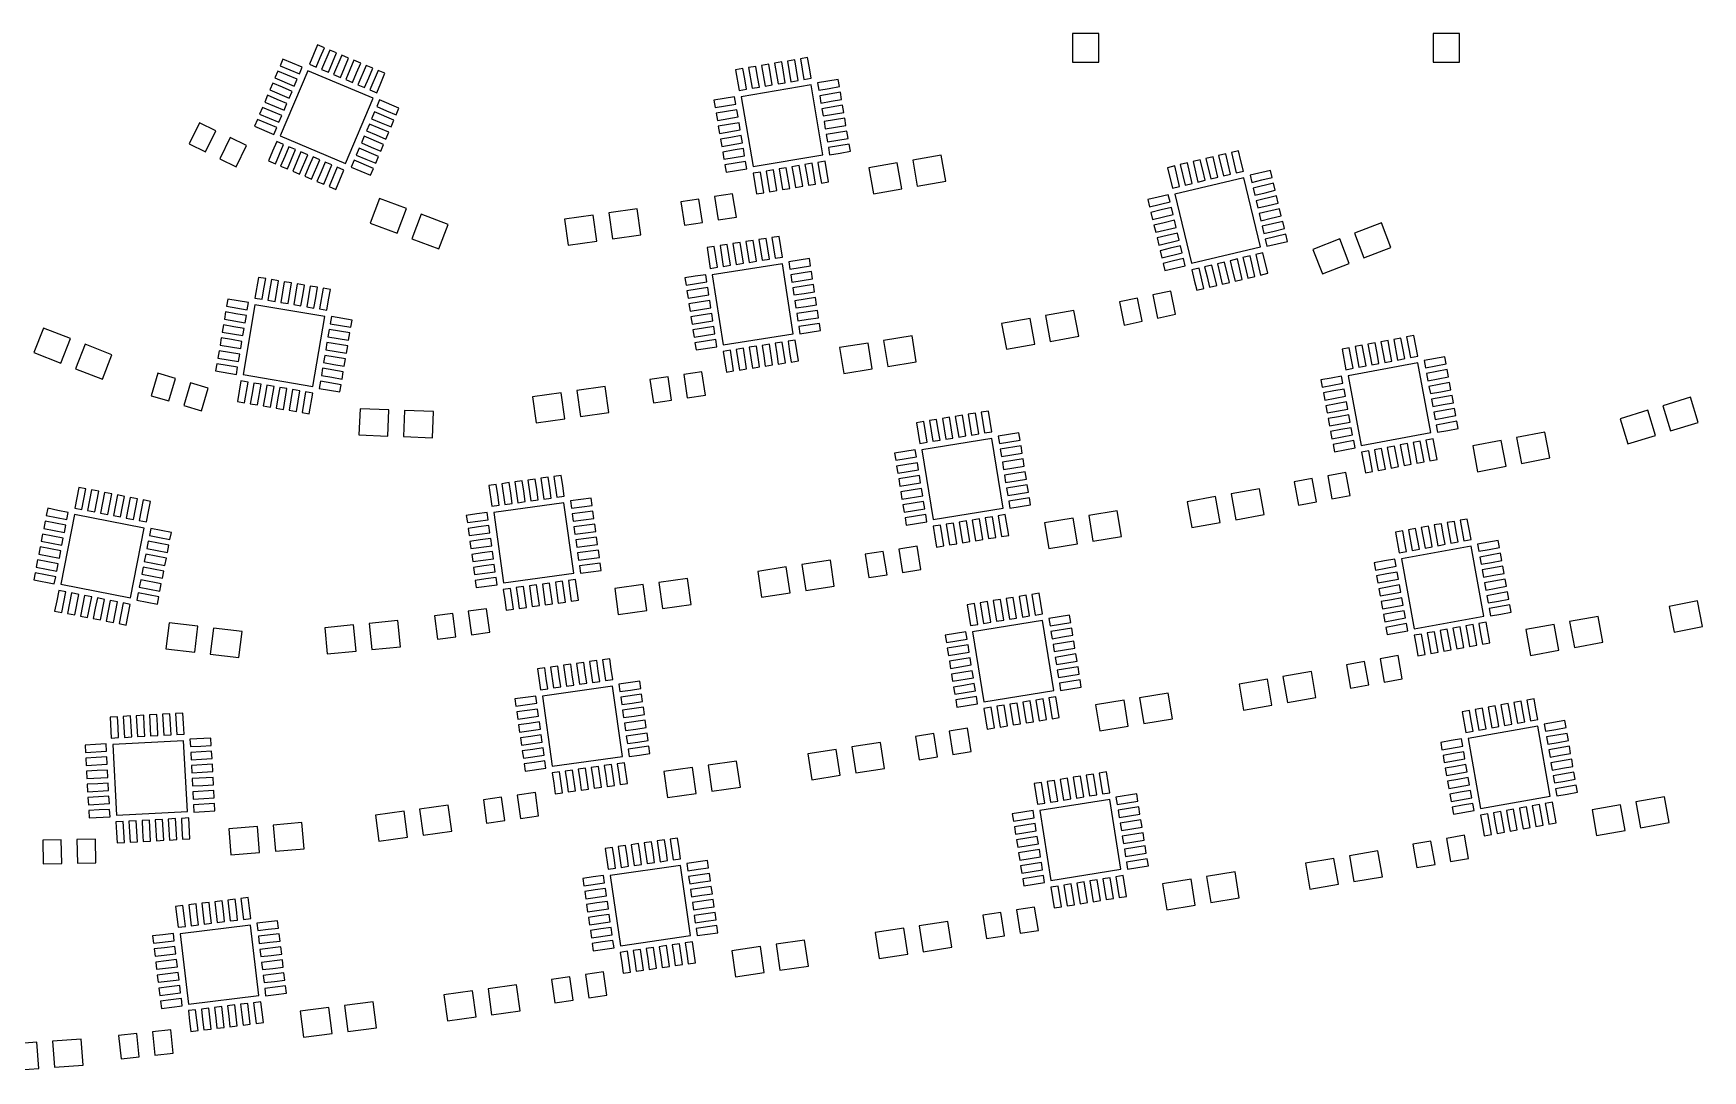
# Model space of a CAD drawing. Header units: millimetres. Extents: x -16 to 156, y 12 to 93.
# Drawn here: x 52.1 to 115.6, y 11.8 to 51.4 of the extents above; entities that cross this region are included whole.
import ezdxf

# ---------------------------------------------------------------- set-up
doc = ezdxf.new("R2010")
doc.units = ezdxf.units.MM
doc.header["$MEASUREMENT"] = 0
doc.layers.add('DXF_export_layers$bottom_solder_resist', color=18, linetype='Continuous', true_color=0x000000)

msp = doc.modelspace()

# ---------------------------------------------------------------- linework, layer by layer
at = {"layer": 'DXF_export_layers$bottom_solder_resist'}
for points in [[(62.995, 50.443), (63.151, 50.811), (62.893, 50.92), (62.581, 50.183), (62.839, 50.074)], [(92.644, 50.259), (92.645, 51.359), (91.645, 51.36), (91.644, 50.26)], [(106.383, 50.261), (106.383, 51.361), (105.383, 51.361), (105.383, 50.261)], [(61.938, 50.227), (61.569, 50.383), (61.46, 50.125), (62.197, 49.814), (62.306, 50.072)], [(63.455, 50.248), (63.611, 50.616), (63.353, 50.725), (63.042, 49.988), (63.3, 49.879)], [(63.916, 50.053), (64.072, 50.422), (63.814, 50.531), (63.502, 49.794), (63.76, 49.685)], [(64.377, 49.859), (64.532, 50.227), (64.274, 50.336), (63.963, 49.599), (64.221, 49.49)], [(80.636, 49.876), (80.57, 50.27), (80.294, 50.224), (80.427, 49.435), (80.703, 49.481)], [(81.129, 49.959), (81.063, 50.353), (80.787, 50.307), (80.92, 49.518), (81.196, 49.565)], [(81.622, 50.042), (81.556, 50.437), (81.28, 50.39), (81.413, 49.601), (81.689, 49.648)], [(61.743, 49.767), (61.374, 49.923), (61.265, 49.665), (62.002, 49.353), (62.111, 49.611)], [(61.469, 47.45), (63.956, 46.399), (65.008, 48.886), (62.521, 49.937)], [(64.837, 49.664), (64.993, 50.032), (64.735, 50.141), (64.423, 49.404), (64.681, 49.295)], [(65.298, 49.469), (65.453, 49.838), (65.195, 49.947), (64.884, 49.21), (65.142, 49.101)], [(79.157, 49.626), (79.091, 50.021), (78.814, 49.974), (78.948, 49.185), (79.224, 49.232)], [(79.65, 49.709), (79.584, 50.104), (79.308, 50.057), (79.441, 49.268), (79.717, 49.315)], [(80.143, 49.793), (80.077, 50.187), (79.801, 50.14), (79.934, 49.352), (80.21, 49.398)], [(82.372, 49.266), (82.766, 49.333), (82.72, 49.609), (81.931, 49.476), (81.977, 49.199)], [(61.354, 48.846), (60.985, 49.001), (60.876, 48.744), (61.613, 48.432), (61.722, 48.69)], [(61.548, 49.306), (61.18, 49.462), (61.071, 49.204), (61.808, 48.893), (61.917, 49.15)], [(79.478, 46.283), (82.14, 46.732), (81.691, 49.395), (79.029, 48.945)], [(82.455, 48.773), (82.849, 48.84), (82.803, 49.116), (82.014, 48.983), (82.061, 48.706)], [(61.159, 48.385), (60.79, 48.541), (60.681, 48.283), (61.418, 47.971), (61.527, 48.229)], [(65.318, 47.951), (65.687, 47.796), (65.796, 48.053), (65.059, 48.365), (64.95, 48.107)], [(65.513, 48.412), (65.881, 48.256), (65.99, 48.514), (65.253, 48.825), (65.144, 48.568)], [(78.381, 48.877), (77.987, 48.81), (78.033, 48.534), (78.822, 48.667), (78.775, 48.943)], [(78.464, 48.384), (78.07, 48.317), (78.116, 48.041), (78.905, 48.174), (78.859, 48.45)], [(82.538, 48.28), (82.933, 48.347), (82.886, 48.623), (82.097, 48.49), (82.144, 48.213)], [(57.995, 47.148), (58.625, 46.841), (59.018, 47.651), (58.389, 47.957)], [(60.964, 47.925), (60.596, 48.08), (60.487, 47.822), (61.224, 47.511), (61.333, 47.769)], [(65.123, 47.491), (65.492, 47.335), (65.601, 47.593), (64.864, 47.904), (64.755, 47.647)], [(78.547, 47.891), (78.153, 47.824), (78.2, 47.548), (78.988, 47.681), (78.942, 47.957)], [(82.621, 47.787), (83.016, 47.853), (82.969, 48.13), (82.18, 47.996), (82.227, 47.72)], [(59.164, 46.579), (59.794, 46.273), (60.187, 47.082), (59.558, 47.388)], [(61.179, 46.867), (61.024, 46.499), (61.282, 46.39), (61.593, 47.127), (61.335, 47.236)], [(64.929, 47.03), (65.297, 46.874), (65.406, 47.132), (64.669, 47.444), (64.56, 47.186)], [(78.631, 47.397), (78.236, 47.331), (78.283, 47.055), (79.072, 47.188), (79.025, 47.464)], [(82.705, 47.294), (83.099, 47.36), (83.052, 47.637), (82.264, 47.503), (82.31, 47.227)], [(82.788, 46.801), (83.182, 46.867), (83.136, 47.144), (82.347, 47.01), (82.393, 46.734)], [(61.64, 46.673), (61.484, 46.304), (61.742, 46.195), (62.054, 46.932), (61.796, 47.041)], [(62.101, 46.478), (61.945, 46.11), (62.203, 46), (62.514, 46.737), (62.256, 46.846)], [(62.561, 46.283), (62.405, 45.915), (62.663, 45.806), (62.975, 46.543), (62.717, 46.652)], [(63.022, 46.089), (62.866, 45.72), (63.124, 45.611), (63.435, 46.348), (63.177, 46.457)], [(64.539, 46.109), (64.908, 45.953), (65.017, 46.211), (64.28, 46.523), (64.171, 46.265)], [(64.734, 46.57), (65.103, 46.414), (65.212, 46.672), (64.475, 46.983), (64.366, 46.725)], [(78.714, 46.904), (78.319, 46.838), (78.366, 46.562), (79.155, 46.695), (79.108, 46.971)], [(78.797, 46.411), (78.403, 46.345), (78.449, 46.069), (79.238, 46.202), (79.191, 46.478)], [(82.012, 46.051), (82.078, 45.657), (82.354, 45.703), (82.221, 46.492), (81.945, 46.446)], [(84.059, 45.246), (85.142, 45.438), (84.968, 46.423), (83.885, 46.231)], [(85.733, 45.543), (86.816, 45.734), (86.642, 46.719), (85.559, 46.527)], [(96.115, 46.034), (96.022, 46.423), (95.749, 46.358), (95.935, 45.58), (96.207, 45.645)], [(96.601, 46.15), (96.508, 46.539), (96.236, 46.474), (96.421, 45.696), (96.694, 45.761)], [(97.087, 46.266), (96.995, 46.655), (96.722, 46.59), (96.908, 45.812), (97.18, 45.877)], [(97.574, 46.382), (97.481, 46.771), (97.209, 46.706), (97.394, 45.928), (97.666, 45.993)], [(98.06, 46.498), (97.967, 46.887), (97.695, 46.822), (97.88, 46.044), (98.153, 46.109)], [(63.482, 45.894), (63.326, 45.525), (63.584, 45.416), (63.896, 46.153), (63.638, 46.262)], [(79.547, 45.635), (79.613, 45.241), (79.889, 45.287), (79.756, 46.076), (79.48, 46.03)], [(80.04, 45.719), (80.106, 45.324), (80.382, 45.371), (80.249, 46.16), (79.973, 46.113)], [(80.533, 45.802), (80.599, 45.407), (80.875, 45.454), (80.742, 46.243), (80.466, 46.196)], [(81.026, 45.885), (81.092, 45.49), (81.368, 45.537), (81.235, 46.326), (80.959, 46.279)], [(81.519, 45.968), (81.585, 45.574), (81.861, 45.62), (81.728, 46.409), (81.452, 46.363)], [(95.628, 45.918), (95.535, 46.307), (95.263, 46.242), (95.449, 45.464), (95.721, 45.529)], [(96.172, 42.604), (98.798, 43.23), (98.172, 45.856), (95.545, 45.23)], [(98.86, 45.774), (99.249, 45.866), (99.184, 46.139), (98.406, 45.953), (98.471, 45.681)], [(78.149, 44.251), (78.84, 44.361), (78.699, 45.25), (78.007, 45.14)], [(94.904, 45.119), (94.515, 45.026), (94.58, 44.753), (95.358, 44.939), (95.293, 45.211)], [(98.976, 45.287), (99.365, 45.38), (99.3, 45.652), (98.522, 45.467), (98.587, 45.195)], [(99.092, 44.801), (99.481, 44.894), (99.416, 45.166), (98.638, 44.981), (98.703, 44.708)], [(64.89, 44.134), (65.919, 43.746), (66.272, 44.682), (65.243, 45.07)], [(74.117, 43.529), (75.206, 43.683), (75.066, 44.673), (73.977, 44.519)], [(76.865, 44.046), (77.556, 44.156), (77.415, 45.045), (76.723, 44.935)], [(95.02, 44.632), (94.631, 44.539), (94.696, 44.267), (95.474, 44.453), (95.409, 44.725)], [(99.208, 44.315), (99.597, 44.407), (99.532, 44.68), (98.754, 44.494), (98.819, 44.222)], [(66.481, 43.535), (67.51, 43.146), (67.863, 44.082), (66.834, 44.47)], [(72.434, 43.291), (73.523, 43.445), (73.383, 44.435), (72.294, 44.281)], [(95.136, 44.146), (94.747, 44.053), (94.812, 43.781), (95.59, 43.966), (95.525, 44.239)], [(99.324, 43.828), (99.713, 43.921), (99.648, 44.193), (98.87, 44.008), (98.934, 43.735)], [(102.745, 42.809), (103.772, 43.204), (103.412, 44.137), (102.386, 43.742)], [(78.062, 42.843), (78.001, 43.239), (77.724, 43.196), (77.847, 42.405), (78.123, 42.448)], [(78.556, 42.92), (78.495, 43.315), (78.218, 43.272), (78.341, 42.482), (78.618, 42.525)], [(79.05, 42.997), (78.989, 43.392), (78.712, 43.349), (78.835, 42.559), (79.112, 42.602)], [(79.544, 43.074), (79.483, 43.469), (79.206, 43.426), (79.329, 42.635), (79.606, 42.678)], [(80.038, 43.15), (79.977, 43.546), (79.7, 43.503), (79.823, 42.712), (80.1, 42.755)], [(80.532, 43.227), (80.471, 43.622), (80.194, 43.579), (80.317, 42.789), (80.594, 42.832)], [(95.252, 43.659), (94.863, 43.567), (94.928, 43.294), (95.706, 43.48), (95.641, 43.752)], [(95.368, 43.173), (94.979, 43.08), (95.044, 42.808), (95.822, 42.993), (95.757, 43.266)], [(99.44, 43.342), (99.829, 43.435), (99.764, 43.707), (98.986, 43.521), (99.05, 43.249)], [(101.159, 42.198), (102.185, 42.593), (101.826, 43.527), (100.8, 43.131)], [(81.272, 42.441), (81.667, 42.503), (81.624, 42.779), (80.834, 42.656), (80.877, 42.38)], [(95.484, 42.687), (95.095, 42.594), (95.159, 42.322), (95.938, 42.507), (95.873, 42.779)], [(97.256, 42.194), (97.349, 41.805), (97.621, 41.87), (97.436, 42.648), (97.163, 42.583)], [(97.742, 42.31), (97.835, 41.921), (98.108, 41.986), (97.922, 42.764), (97.65, 42.699)], [(98.229, 42.426), (98.322, 42.037), (98.594, 42.102), (98.408, 42.88), (98.136, 42.815)], [(98.715, 42.542), (98.808, 42.153), (99.08, 42.218), (98.895, 42.996), (98.622, 42.931)], [(60.846, 41.623), (60.913, 42.018), (60.636, 42.064), (60.503, 41.276), (60.779, 41.229)], [(61.339, 41.54), (61.406, 41.934), (61.129, 41.981), (60.996, 41.192), (61.272, 41.145)], [(77.276, 42.104), (76.881, 42.043), (76.924, 41.766), (77.714, 41.889), (77.672, 42.165)], [(78.339, 39.496), (81.007, 39.911), (80.593, 42.579), (77.925, 42.164)], [(81.349, 41.947), (81.744, 42.008), (81.701, 42.285), (80.91, 42.162), (80.953, 41.886)], [(96.283, 41.962), (96.376, 41.573), (96.648, 41.638), (96.463, 42.416), (96.191, 42.351)], [(96.77, 42.078), (96.862, 41.689), (97.135, 41.754), (96.949, 42.532), (96.677, 42.467)], [(61.832, 41.456), (61.899, 41.851), (61.622, 41.897), (61.489, 41.109), (61.765, 41.062)], [(62.325, 41.373), (62.392, 41.767), (62.115, 41.814), (61.982, 41.025), (62.258, 40.978)], [(62.818, 41.289), (62.884, 41.684), (62.608, 41.73), (62.475, 40.942), (62.751, 40.895)], [(63.311, 41.206), (63.377, 41.6), (63.101, 41.647), (62.968, 40.858), (63.244, 40.811)], [(77.353, 41.61), (76.958, 41.549), (77.001, 41.272), (77.791, 41.395), (77.748, 41.671)], [(81.425, 41.453), (81.821, 41.514), (81.778, 41.791), (80.987, 41.668), (81.03, 41.392)], [(94.885, 40.512), (95.57, 40.655), (95.386, 41.536), (94.701, 41.393)], [(59.783, 40.677), (59.389, 40.744), (59.342, 40.468), (60.131, 40.335), (60.177, 40.611)], [(59.866, 41.17), (59.472, 41.237), (59.425, 40.961), (60.214, 40.827), (60.261, 41.104)], [(60.05, 38.36), (62.712, 37.909), (63.163, 40.572), (60.501, 41.022)], [(77.43, 41.116), (77.034, 41.055), (77.077, 40.778), (77.868, 40.901), (77.825, 41.177)], [(81.502, 40.959), (81.897, 41.02), (81.854, 41.297), (81.064, 41.174), (81.107, 40.898)], [(81.579, 40.465), (81.974, 40.526), (81.931, 40.803), (81.141, 40.68), (81.183, 40.404)], [(90.796, 39.625), (91.879, 39.822), (91.7, 40.805), (90.618, 40.609)], [(93.612, 40.246), (94.297, 40.389), (94.113, 41.27), (93.428, 41.127)], [(52.088, 39.197), (53.114, 38.798), (53.476, 39.73), (52.451, 40.129)], [(59.699, 40.184), (59.305, 40.251), (59.258, 39.975), (60.047, 39.842), (60.094, 40.118)], [(63.68, 39.733), (64.074, 39.667), (64.121, 39.943), (63.332, 40.076), (63.286, 39.8)], [(63.763, 40.226), (64.158, 40.16), (64.205, 40.436), (63.416, 40.569), (63.369, 40.293)], [(77.506, 40.622), (77.111, 40.56), (77.154, 40.284), (77.945, 40.407), (77.902, 40.683)], [(77.583, 40.128), (77.188, 40.066), (77.231, 39.79), (78.021, 39.912), (77.978, 40.189)], [(81.655, 39.971), (82.051, 40.032), (82.008, 40.309), (81.217, 40.186), (81.26, 39.909)], [(89.124, 39.321), (90.206, 39.518), (90.027, 40.501), (88.945, 40.305)], [(53.673, 38.58), (54.698, 38.181), (55.06, 39.113), (54.035, 39.512)], [(59.616, 39.691), (59.222, 39.758), (59.175, 39.482), (59.964, 39.349), (60.01, 39.625)], [(63.597, 39.24), (63.991, 39.174), (64.038, 39.45), (63.249, 39.583), (63.202, 39.307)], [(77.66, 39.634), (77.265, 39.572), (77.308, 39.296), (78.098, 39.418), (78.055, 39.695)], [(79.387, 39.001), (79.449, 38.606), (79.725, 38.649), (79.603, 39.44), (79.326, 39.397)], [(79.881, 39.078), (79.943, 38.683), (80.22, 38.726), (80.097, 39.516), (79.82, 39.473)], [(80.376, 39.155), (80.437, 38.759), (80.714, 38.802), (80.591, 39.593), (80.314, 39.55)], [(80.87, 39.231), (80.931, 38.836), (81.208, 38.879), (81.085, 39.67), (80.808, 39.627)], [(82.928, 38.398), (84.014, 38.572), (83.855, 39.559), (82.769, 39.385)], [(84.607, 38.667), (85.693, 38.842), (85.534, 39.829), (84.448, 39.655)], [(102.752, 39.082), (102.678, 39.476), (102.403, 39.424), (102.551, 38.638), (102.826, 38.689)], [(103.244, 39.175), (103.17, 39.568), (102.895, 39.516), (103.042, 38.73), (103.317, 38.781)], [(103.735, 39.267), (103.661, 39.66), (103.386, 39.608), (103.534, 38.822), (103.809, 38.874)], [(104.227, 39.359), (104.153, 39.752), (103.878, 39.701), (104.025, 38.914), (104.3, 38.966)], [(104.718, 39.451), (104.644, 39.844), (104.369, 39.793), (104.517, 39.006), (104.792, 39.058)], [(59.532, 39.198), (59.138, 39.265), (59.091, 38.989), (59.88, 38.856), (59.927, 39.132)], [(63.513, 38.747), (63.907, 38.681), (63.954, 38.957), (63.165, 39.09), (63.119, 38.814)], [(78.399, 38.848), (78.461, 38.453), (78.737, 38.496), (78.615, 39.286), (78.338, 39.243)], [(78.893, 38.925), (78.955, 38.529), (79.231, 38.572), (79.109, 39.363), (78.832, 39.32)], [(102.261, 38.99), (102.187, 39.383), (101.912, 39.332), (102.059, 38.545), (102.335, 38.597)], [(102.643, 35.653), (105.296, 36.151), (104.798, 38.805), (102.145, 38.307)], [(105.482, 38.689), (105.875, 38.763), (105.823, 39.038), (105.037, 38.89), (105.088, 38.615)], [(56.551, 37.554), (57.221, 37.353), (57.48, 38.215), (56.809, 38.416)], [(59.449, 38.705), (59.055, 38.772), (59.008, 38.496), (59.797, 38.363), (59.843, 38.639)], [(63.43, 38.254), (63.824, 38.188), (63.871, 38.464), (63.082, 38.597), (63.035, 38.321)], [(75.682, 37.279), (76.374, 37.383), (76.241, 38.273), (75.549, 38.169)], [(76.968, 37.472), (77.66, 37.576), (77.526, 38.466), (76.834, 38.362)], [(101.499, 38.227), (101.105, 38.153), (101.157, 37.878), (101.943, 38.025), (101.892, 38.3)], [(105.574, 38.198), (105.967, 38.271), (105.915, 38.546), (105.129, 38.399), (105.181, 38.124)], [(57.796, 37.181), (58.467, 36.98), (58.725, 37.842), (58.054, 38.043)], [(59.902, 37.726), (59.835, 37.332), (60.111, 37.285), (60.245, 38.074), (59.969, 38.12)], [(60.395, 37.643), (60.328, 37.248), (60.604, 37.201), (60.738, 37.99), (60.462, 38.037)], [(60.888, 37.559), (60.821, 37.165), (61.097, 37.118), (61.231, 37.907), (60.955, 37.953)], [(61.381, 37.476), (61.314, 37.081), (61.59, 37.034), (61.724, 37.823), (61.448, 37.87)], [(61.874, 37.392), (61.807, 36.998), (62.083, 36.951), (62.217, 37.74), (61.94, 37.787)], [(62.367, 37.309), (62.3, 36.914), (62.576, 36.867), (62.71, 37.656), (62.433, 37.703)], [(63.346, 37.761), (63.74, 37.695), (63.787, 37.971), (62.998, 38.104), (62.952, 37.828)], [(71.215, 36.526), (72.304, 36.678), (72.165, 37.669), (71.076, 37.516)], [(72.898, 36.761), (73.987, 36.914), (73.849, 37.904), (72.759, 37.752)], [(101.591, 37.735), (101.198, 37.661), (101.249, 37.386), (102.035, 37.534), (101.984, 37.809)], [(105.666, 37.706), (106.059, 37.78), (106.007, 38.055), (105.221, 37.908), (105.273, 37.632)], [(105.758, 37.215), (106.151, 37.288), (106.1, 37.564), (105.313, 37.416), (105.365, 37.141)], [(64.467, 36.06), (65.566, 36.016), (65.606, 37.015), (64.507, 37.059)], [(66.166, 35.993), (67.265, 35.949), (67.305, 36.948), (66.205, 36.992)], [(88.014, 36.495), (87.95, 36.89), (87.674, 36.846), (87.802, 36.056), (88.078, 36.101)], [(88.508, 36.575), (88.444, 36.97), (88.167, 36.926), (88.295, 36.136), (88.572, 36.181)], [(101.683, 37.244), (101.29, 37.17), (101.341, 36.895), (102.128, 37.042), (102.076, 37.318)], [(105.85, 36.723), (106.243, 36.797), (106.192, 37.072), (105.406, 36.925), (105.457, 36.649)], [(112.792, 35.719), (113.844, 36.041), (113.552, 36.997), (112.5, 36.676)], [(114.418, 36.216), (115.47, 36.538), (115.177, 37.494), (114.126, 37.173)], [(86.04, 36.175), (85.976, 36.57), (85.699, 36.526), (85.827, 35.736), (86.104, 35.781)], [(86.533, 36.255), (86.469, 36.65), (86.193, 36.606), (86.321, 35.816), (86.597, 35.861)], [(87.027, 36.335), (86.963, 36.73), (86.687, 36.686), (86.815, 35.896), (87.091, 35.941)], [(87.521, 36.415), (87.457, 36.81), (87.18, 36.766), (87.308, 35.976), (87.585, 36.021)], [(101.775, 36.752), (101.382, 36.679), (101.434, 36.403), (102.22, 36.551), (102.168, 36.826)], [(101.867, 36.261), (101.474, 36.187), (101.526, 35.912), (102.312, 36.059), (102.26, 36.335)], [(105.943, 36.232), (106.336, 36.306), (106.284, 36.581), (105.498, 36.433), (105.549, 36.158)], [(86.339, 32.83), (89.004, 33.262), (88.572, 35.927), (85.907, 35.495)], [(89.252, 35.795), (89.647, 35.858), (89.602, 36.135), (88.813, 36.007), (88.857, 35.731)], [(89.332, 35.301), (89.727, 35.365), (89.682, 35.641), (88.893, 35.513), (88.937, 35.237)], [(101.959, 35.769), (101.566, 35.696), (101.618, 35.421), (102.404, 35.568), (102.353, 35.843)], [(103.706, 35.192), (103.78, 34.798), (104.055, 34.85), (103.907, 35.636), (103.632, 35.585)], [(104.197, 35.284), (104.271, 34.891), (104.546, 34.942), (104.399, 35.729), (104.124, 35.677)], [(104.689, 35.376), (104.763, 34.983), (105.038, 35.034), (104.89, 35.821), (104.615, 35.769)], [(105.18, 35.468), (105.254, 35.075), (105.529, 35.127), (105.382, 35.913), (105.107, 35.861)], [(107.074, 34.658), (108.155, 34.864), (107.968, 35.846), (106.888, 35.641)], [(108.745, 34.976), (109.825, 35.182), (109.638, 36.164), (108.558, 35.958)], [(85.259, 35.431), (84.864, 35.367), (84.909, 35.091), (85.699, 35.219), (85.654, 35.495)], [(85.339, 34.937), (84.944, 34.873), (84.989, 34.597), (85.779, 34.725), (85.734, 35.001)], [(89.412, 34.807), (89.807, 34.871), (89.762, 35.148), (88.973, 35.02), (89.017, 34.743)], [(102.723, 35.007), (102.797, 34.614), (103.072, 34.666), (102.925, 35.452), (102.649, 35.4)], [(103.215, 35.099), (103.288, 34.706), (103.563, 34.758), (103.416, 35.544), (103.141, 35.493)], [(71.235, 33.98), (71.181, 34.377), (70.903, 34.338), (71.013, 33.546), (71.29, 33.584)], [(71.731, 34.049), (71.676, 34.445), (71.399, 34.407), (71.508, 33.614), (71.785, 33.653)], [(72.226, 34.117), (72.171, 34.513), (71.894, 34.475), (72.003, 33.683), (72.281, 33.721)], [(85.419, 34.444), (85.024, 34.38), (85.069, 34.103), (85.859, 34.231), (85.814, 34.508)], [(89.492, 34.314), (89.887, 34.378), (89.842, 34.654), (89.053, 34.526), (89.097, 34.25)], [(100.248, 33.381), (100.936, 33.509), (100.772, 34.394), (100.084, 34.266)], [(101.526, 33.618), (102.214, 33.745), (102.051, 34.63), (101.362, 34.503)], [(53.993, 33.613), (54.069, 34.006), (53.795, 34.06), (53.642, 33.274), (53.916, 33.221)], [(54.484, 33.518), (54.56, 33.91), (54.285, 33.964), (54.132, 33.179), (54.407, 33.125)], [(54.974, 33.422), (55.051, 33.815), (54.776, 33.868), (54.623, 33.083), (54.898, 33.03)], [(55.465, 33.326), (55.542, 33.719), (55.267, 33.773), (55.114, 32.987), (55.389, 32.934)], [(69.75, 33.775), (69.695, 34.171), (69.417, 34.133), (69.527, 33.34), (69.804, 33.379)], [(70.245, 33.843), (70.19, 34.24), (69.913, 34.201), (70.022, 33.409), (70.3, 33.447)], [(70.74, 33.912), (70.685, 34.308), (70.408, 34.27), (70.518, 33.477), (70.795, 33.516)], [(85.499, 33.95), (85.104, 33.886), (85.149, 33.61), (85.939, 33.738), (85.894, 34.014)], [(89.572, 33.82), (89.967, 33.884), (89.922, 34.161), (89.133, 34.033), (89.177, 33.756)], [(96.187, 32.529), (97.27, 32.722), (97.094, 33.707), (96.012, 33.513)], [(97.861, 32.828), (98.944, 33.021), (98.768, 34.006), (97.685, 33.812)], [(53.003, 33.185), (52.61, 33.262), (52.556, 32.987), (53.342, 32.834), (53.395, 33.109)], [(55.956, 33.231), (56.033, 33.623), (55.758, 33.677), (55.605, 32.892), (55.879, 32.838)], [(56.447, 33.135), (56.523, 33.528), (56.248, 33.581), (56.095, 32.796), (56.37, 32.743)], [(68.951, 33.049), (68.555, 32.994), (68.594, 32.717), (69.386, 32.826), (69.348, 33.104)], [(69.97, 30.424), (72.645, 30.793), (72.275, 33.468), (69.601, 33.098)], [(72.952, 33.319), (73.348, 33.374), (73.31, 33.651), (72.518, 33.542), (72.556, 33.264)], [(73.021, 32.824), (73.417, 32.879), (73.378, 33.156), (72.586, 33.046), (72.624, 32.769)], [(85.579, 33.457), (85.184, 33.393), (85.229, 33.116), (86.019, 33.244), (85.974, 33.521)], [(89.652, 33.327), (90.047, 33.391), (90.002, 33.667), (89.213, 33.539), (89.257, 33.263)], [(92.424, 32.005), (93.509, 32.184), (93.346, 33.171), (92.261, 32.991)], [(52.907, 32.694), (52.514, 32.771), (52.461, 32.496), (53.246, 32.343), (53.3, 32.618)], [(53.116, 30.371), (55.766, 29.855), (56.283, 32.505), (53.633, 33.021)], [(56.875, 32.145), (57.268, 32.068), (57.321, 32.343), (56.536, 32.496), (56.483, 32.221)], [(69.02, 32.554), (68.624, 32.499), (68.662, 32.222), (69.454, 32.331), (69.416, 32.608)], [(73.089, 32.329), (73.485, 32.383), (73.447, 32.661), (72.654, 32.551), (72.693, 32.274)], [(85.659, 32.963), (85.264, 32.899), (85.309, 32.623), (86.099, 32.751), (86.054, 33.027)], [(86.403, 32.182), (86.467, 31.787), (86.744, 31.832), (86.616, 32.622), (86.339, 32.577)], [(86.897, 32.262), (86.961, 31.867), (87.237, 31.912), (87.109, 32.702), (86.833, 32.657)], [(87.391, 32.342), (87.455, 31.947), (87.731, 31.992), (87.603, 32.782), (87.327, 32.737)], [(87.884, 32.422), (87.948, 32.027), (88.224, 32.072), (88.096, 32.862), (87.82, 32.817)], [(88.378, 32.502), (88.442, 32.107), (88.718, 32.152), (88.59, 32.942), (88.314, 32.897)], [(88.871, 32.582), (88.935, 32.187), (89.212, 32.232), (89.084, 33.022), (88.807, 32.977)], [(90.747, 31.727), (91.832, 31.907), (91.669, 32.893), (90.583, 32.714)], [(104.782, 32.104), (104.711, 32.498), (104.435, 32.448), (104.578, 31.661), (104.854, 31.711)], [(105.274, 32.194), (105.203, 32.587), (104.927, 32.537), (105.07, 31.75), (105.346, 31.8)], [(105.766, 32.283), (105.695, 32.677), (105.419, 32.627), (105.562, 31.839), (105.838, 31.89)], [(106.258, 32.372), (106.187, 32.766), (105.911, 32.716), (106.054, 31.929), (106.33, 31.979)], [(106.75, 32.462), (106.679, 32.855), (106.403, 32.805), (106.546, 32.018), (106.822, 32.068)], [(52.716, 31.713), (52.323, 31.789), (52.269, 31.514), (53.055, 31.361), (53.108, 31.636)], [(52.811, 32.204), (52.419, 32.28), (52.365, 32.005), (53.15, 31.852), (53.204, 32.127)], [(56.779, 31.654), (57.172, 31.578), (57.226, 31.852), (56.44, 32.005), (56.387, 31.731)], [(69.088, 32.058), (68.692, 32.004), (68.73, 31.726), (69.523, 31.836), (69.485, 32.113)], [(73.157, 31.833), (73.554, 31.888), (73.515, 32.165), (72.723, 32.056), (72.761, 31.778)], [(85.17, 30.823), (85.862, 30.933), (85.721, 31.822), (85.029, 31.712)], [(104.29, 32.015), (104.219, 32.409), (103.943, 32.359), (104.086, 31.571), (104.362, 31.621)], [(104.653, 28.676), (107.309, 29.159), (106.827, 31.815), (104.17, 31.333)], [(107.509, 31.695), (107.903, 31.767), (107.853, 32.042), (107.066, 31.899), (107.116, 31.624)], [(52.62, 31.222), (52.227, 31.299), (52.174, 31.024), (52.959, 30.871), (53.013, 31.145)], [(56.684, 31.163), (57.076, 31.087), (57.13, 31.362), (56.345, 31.515), (56.291, 31.24)], [(69.157, 31.563), (68.761, 31.508), (68.799, 31.231), (69.591, 31.34), (69.553, 31.618)], [(73.226, 31.338), (73.622, 31.393), (73.584, 31.67), (72.791, 31.561), (72.83, 31.283)], [(73.294, 30.843), (73.691, 30.897), (73.652, 31.175), (72.86, 31.065), (72.898, 30.788)], [(81.484, 30.128), (82.571, 30.293), (82.421, 31.282), (81.334, 31.117)], [(83.886, 30.62), (84.578, 30.729), (84.437, 31.618), (83.745, 31.509)], [(103.524, 31.256), (103.13, 31.184), (103.18, 30.909), (103.967, 31.052), (103.917, 31.327)], [(107.599, 31.203), (107.992, 31.275), (107.942, 31.55), (107.155, 31.407), (107.205, 31.132)], [(52.524, 30.731), (52.132, 30.808), (52.078, 30.533), (52.863, 30.38), (52.917, 30.655)], [(56.492, 30.182), (56.885, 30.105), (56.939, 30.38), (56.153, 30.533), (56.1, 30.258)], [(56.588, 30.673), (56.981, 30.596), (57.034, 30.871), (56.249, 31.024), (56.196, 30.749)], [(69.225, 31.068), (68.829, 31.013), (68.867, 30.736), (69.66, 30.845), (69.621, 31.123)], [(69.294, 30.572), (68.897, 30.518), (68.936, 30.24), (69.728, 30.35), (69.69, 30.627)], [(72.496, 30.117), (72.551, 29.72), (72.828, 29.759), (72.719, 30.551), (72.441, 30.513)], [(76.029, 29.448), (77.118, 29.6), (76.98, 30.59), (75.891, 30.438)], [(79.803, 29.873), (80.891, 30.038), (80.74, 31.027), (79.653, 30.861)], [(103.613, 30.764), (103.22, 30.692), (103.27, 30.417), (104.057, 30.56), (104.007, 30.835)], [(107.688, 30.711), (108.082, 30.783), (108.032, 31.058), (107.244, 30.915), (107.295, 30.64)], [(107.777, 30.219), (108.171, 30.291), (108.121, 30.566), (107.334, 30.423), (107.384, 30.148)], [(52.953, 29.741), (52.876, 29.348), (53.151, 29.295), (53.304, 30.08), (53.029, 30.134)], [(53.443, 29.645), (53.367, 29.253), (53.642, 29.199), (53.795, 29.984), (53.52, 30.038)], [(53.934, 29.55), (53.858, 29.157), (54.133, 29.103), (54.286, 29.889), (54.011, 29.942)], [(56.397, 29.691), (56.789, 29.614), (56.843, 29.889), (56.058, 30.042), (56.004, 29.768)], [(70.02, 29.774), (70.075, 29.378), (70.352, 29.416), (70.242, 30.209), (69.965, 30.171)], [(70.515, 29.843), (70.57, 29.447), (70.847, 29.485), (70.738, 30.277), (70.46, 30.239)], [(71.01, 29.911), (71.065, 29.515), (71.342, 29.553), (71.233, 30.346), (70.956, 30.307)], [(71.506, 29.98), (71.56, 29.583), (71.838, 29.622), (71.728, 30.414), (71.451, 30.376)], [(72.001, 30.048), (72.056, 29.652), (72.333, 29.69), (72.224, 30.483), (71.946, 30.444)], [(74.345, 29.213), (75.435, 29.365), (75.297, 30.356), (74.207, 30.204)], [(89.946, 29.554), (89.882, 29.949), (89.606, 29.905), (89.733, 29.115), (90.01, 29.16)], [(90.44, 29.634), (90.376, 30.029), (90.099, 29.984), (90.227, 29.195), (90.503, 29.239)], [(103.702, 30.272), (103.309, 30.2), (103.359, 29.925), (104.146, 30.068), (104.096, 30.343)], [(107.867, 29.727), (108.26, 29.799), (108.21, 30.074), (107.423, 29.931), (107.473, 29.656)], [(54.425, 29.454), (54.348, 29.061), (54.623, 29.008), (54.776, 29.793), (54.502, 29.847)], [(54.916, 29.358), (54.839, 28.966), (55.114, 28.912), (55.267, 29.697), (54.992, 29.751)], [(55.407, 29.263), (55.33, 28.87), (55.605, 28.816), (55.758, 29.602), (55.483, 29.655)], [(67.463, 28.273), (68.157, 28.366), (68.037, 29.258), (67.344, 29.166)], [(68.751, 28.446), (69.445, 28.538), (69.326, 29.43), (68.632, 29.338)], [(87.971, 29.236), (87.908, 29.631), (87.631, 29.586), (87.759, 28.796), (88.035, 28.841)], [(88.465, 29.315), (88.401, 29.71), (88.125, 29.666), (88.252, 28.876), (88.529, 28.92)], [(88.959, 29.395), (88.895, 29.79), (88.619, 29.745), (88.746, 28.956), (89.022, 29)], [(89.452, 29.475), (89.389, 29.87), (89.112, 29.825), (89.24, 29.035), (89.516, 29.08)], [(103.792, 29.78), (103.398, 29.708), (103.448, 29.433), (104.235, 29.576), (104.185, 29.851)], [(103.881, 29.288), (103.488, 29.217), (103.538, 28.941), (104.325, 29.084), (104.275, 29.359)], [(107.956, 29.235), (108.35, 29.307), (108.3, 29.582), (107.513, 29.439), (107.563, 29.164)], [(114.564, 28.544), (115.643, 28.759), (115.447, 29.74), (114.368, 29.524)], [(57.116, 27.904), (58.209, 27.776), (58.325, 28.769), (57.233, 28.897)], [(58.805, 27.706), (59.897, 27.577), (60.014, 28.571), (58.921, 28.699)], [(63.26, 27.716), (64.355, 27.823), (64.257, 28.819), (63.162, 28.711)], [(64.952, 27.882), (66.046, 27.99), (65.948, 28.985), (64.854, 28.877)], [(88.268, 25.89), (90.934, 26.32), (90.504, 28.986), (87.838, 28.556)], [(91.184, 28.853), (91.578, 28.916), (91.534, 29.193), (90.744, 29.065), (90.789, 28.789)], [(91.263, 28.359), (91.658, 28.423), (91.613, 28.699), (90.824, 28.572), (90.868, 28.295)], [(103.97, 28.796), (103.577, 28.725), (103.627, 28.449), (104.414, 28.592), (104.364, 28.868)], [(105.714, 28.208), (105.785, 27.815), (106.061, 27.865), (105.918, 28.652), (105.642, 28.602)], [(106.206, 28.297), (106.277, 27.904), (106.553, 27.954), (106.41, 28.741), (106.134, 28.691)], [(106.698, 28.387), (106.769, 27.993), (107.044, 28.043), (106.902, 28.83), (106.626, 28.78)], [(107.189, 28.476), (107.261, 28.083), (107.536, 28.133), (107.393, 28.92), (107.118, 28.87)], [(109.088, 27.656), (110.17, 27.855), (109.989, 28.839), (108.907, 28.64)], [(110.76, 27.964), (111.842, 28.163), (111.661, 29.146), (110.579, 28.947)], [(87.19, 28.492), (86.795, 28.428), (86.84, 28.152), (87.63, 28.279), (87.585, 28.555)], [(87.27, 27.998), (86.875, 27.934), (86.919, 27.658), (87.709, 27.785), (87.665, 28.062)], [(91.343, 27.865), (91.738, 27.929), (91.693, 28.206), (90.903, 28.078), (90.948, 27.802)], [(104.73, 28.029), (104.801, 27.636), (105.077, 27.686), (104.934, 28.473), (104.658, 28.423)], [(105.222, 28.119), (105.293, 27.725), (105.569, 27.775), (105.426, 28.562), (105.15, 28.512)], [(73.085, 26.993), (73.029, 27.389), (72.752, 27.35), (72.864, 26.558), (73.141, 26.597)], [(73.581, 27.063), (73.525, 27.459), (73.247, 27.42), (73.359, 26.628), (73.636, 26.667)], [(74.076, 27.133), (74.02, 27.529), (73.742, 27.49), (73.854, 26.698), (74.132, 26.737)], [(87.349, 27.504), (86.954, 27.441), (86.999, 27.164), (87.789, 27.292), (87.744, 27.568)], [(91.423, 27.372), (91.817, 27.436), (91.773, 27.712), (90.983, 27.584), (91.028, 27.308)], [(102.237, 26.415), (102.926, 26.539), (102.767, 27.424), (102.078, 27.301)], [(103.516, 26.644), (104.205, 26.768), (104.046, 27.654), (103.357, 27.53)], [(71.6, 26.783), (71.544, 27.179), (71.267, 27.14), (71.379, 26.348), (71.656, 26.387)], [(72.095, 26.853), (72.039, 27.249), (71.762, 27.21), (71.874, 26.418), (72.151, 26.457)], [(72.59, 26.923), (72.534, 27.319), (72.257, 27.28), (72.369, 26.488), (72.646, 26.527)], [(87.429, 27.011), (87.034, 26.947), (87.079, 26.671), (87.869, 26.798), (87.824, 27.075)], [(91.502, 26.878), (91.897, 26.942), (91.853, 27.218), (91.063, 27.091), (91.107, 26.814)], [(91.582, 26.385), (91.977, 26.448), (91.932, 26.725), (91.142, 26.597), (91.187, 26.321)], [(98.156, 25.577), (99.24, 25.766), (99.068, 26.751), (97.985, 26.562)], [(99.831, 25.869), (100.915, 26.058), (100.743, 27.043), (99.659, 26.854)], [(70.804, 26.054), (70.408, 25.998), (70.447, 25.721), (71.24, 25.833), (71.2, 26.11)], [(71.831, 23.432), (74.505, 23.81), (74.127, 26.484), (71.454, 26.106)], [(74.804, 26.337), (75.2, 26.393), (75.161, 26.67), (74.369, 26.558), (74.408, 26.281)], [(74.874, 25.842), (75.27, 25.898), (75.231, 26.175), (74.439, 26.063), (74.478, 25.786)], [(87.509, 26.517), (87.114, 26.453), (87.158, 26.177), (87.948, 26.305), (87.904, 26.581)], [(87.588, 26.024), (87.194, 25.96), (87.238, 25.683), (88.028, 25.811), (87.983, 26.087)], [(90.8, 25.641), (90.864, 25.246), (91.141, 25.29), (91.013, 26.08), (90.737, 26.035)], [(94.361, 25.059), (95.446, 25.237), (95.284, 26.224), (94.199, 26.046)], [(57.287, 25.032), (57.265, 25.431), (56.985, 25.416), (57.029, 24.617), (57.309, 24.633)], [(57.786, 25.059), (57.764, 25.459), (57.485, 25.443), (57.529, 24.645), (57.808, 24.66)], [(70.874, 25.559), (70.478, 25.503), (70.517, 25.226), (71.31, 25.338), (71.27, 25.615)], [(74.944, 25.347), (75.34, 25.403), (75.301, 25.68), (74.509, 25.568), (74.548, 25.291)], [(88.332, 25.242), (88.396, 24.847), (88.673, 24.892), (88.545, 25.682), (88.269, 25.637)], [(88.826, 25.322), (88.89, 24.927), (89.166, 24.972), (89.039, 25.761), (88.762, 25.717)], [(89.32, 25.402), (89.383, 25.007), (89.66, 25.051), (89.532, 25.841), (89.256, 25.796)], [(89.813, 25.481), (89.877, 25.086), (90.153, 25.131), (90.026, 25.921), (89.75, 25.876)], [(90.307, 25.561), (90.371, 25.166), (90.647, 25.211), (90.52, 26), (90.243, 25.956)], [(92.683, 24.784), (93.769, 24.962), (93.607, 25.949), (92.521, 25.771)], [(106.831, 25.167), (106.761, 25.561), (106.485, 25.512), (106.625, 24.724), (106.901, 24.773)], [(107.323, 25.255), (107.253, 25.649), (106.977, 25.6), (107.117, 24.812), (107.393, 24.861)], [(107.815, 25.342), (107.745, 25.736), (107.47, 25.687), (107.61, 24.899), (107.885, 24.948)], [(108.308, 25.43), (108.238, 25.823), (107.962, 25.774), (108.102, 24.987), (108.378, 25.036)], [(108.8, 25.517), (108.73, 25.911), (108.454, 25.862), (108.594, 25.074), (108.87, 25.123)], [(109.292, 25.605), (109.222, 25.998), (108.947, 25.949), (109.087, 25.162), (109.362, 25.211)], [(55.29, 24.922), (55.268, 25.322), (54.988, 25.306), (55.032, 24.508), (55.312, 24.523)], [(55.789, 24.95), (55.767, 25.349), (55.488, 25.334), (55.532, 24.535), (55.811, 24.55)], [(56.288, 24.977), (56.267, 25.377), (55.987, 25.361), (56.031, 24.562), (56.31, 24.578)], [(56.788, 25.005), (56.766, 25.404), (56.486, 25.389), (56.53, 24.59), (56.81, 24.605)], [(70.944, 25.064), (70.548, 25.008), (70.587, 24.731), (71.38, 24.843), (71.34, 25.12)], [(75.014, 24.852), (75.41, 24.908), (75.371, 25.185), (74.579, 25.073), (74.618, 24.796)], [(87.091, 23.882), (87.783, 23.991), (87.641, 24.88), (86.95, 24.77)], [(107.181, 21.827), (109.839, 22.299), (109.367, 24.958), (106.708, 24.485)], [(110.049, 24.835), (110.442, 24.905), (110.393, 25.181), (109.606, 25.041), (109.655, 24.765)], [(54.435, 24.264), (54.035, 24.243), (54.051, 23.963), (54.849, 24.007), (54.834, 24.286)], [(55.234, 21.564), (57.93, 21.712), (57.782, 24.408), (55.086, 24.26)], [(58.444, 24.204), (58.843, 24.226), (58.828, 24.506), (58.029, 24.462), (58.045, 24.182)], [(71.014, 24.569), (70.618, 24.513), (70.657, 24.236), (71.45, 24.348), (71.41, 24.625)], [(75.084, 24.357), (75.48, 24.413), (75.441, 24.69), (74.649, 24.578), (74.688, 24.301)], [(75.154, 23.862), (75.55, 23.918), (75.511, 24.195), (74.719, 24.083), (74.758, 23.806)], [(83.391, 23.18), (84.478, 23.347), (84.326, 24.335), (83.239, 24.168)], [(85.807, 23.678), (86.499, 23.787), (86.357, 24.676), (85.666, 24.567)], [(106.061, 24.411), (105.667, 24.341), (105.716, 24.065), (106.504, 24.205), (106.455, 24.481)], [(110.136, 24.343), (110.53, 24.413), (110.481, 24.688), (109.693, 24.549), (109.742, 24.273)], [(110.224, 23.851), (110.617, 23.921), (110.568, 24.196), (109.781, 24.056), (109.83, 23.781)], [(54.462, 23.765), (54.063, 23.743), (54.078, 23.464), (54.877, 23.508), (54.862, 23.787)], [(58.471, 23.705), (58.871, 23.727), (58.856, 24.006), (58.057, 23.963), (58.072, 23.683)], [(71.084, 24.074), (70.688, 24.018), (70.727, 23.741), (71.519, 23.853), (71.48, 24.13)], [(71.154, 23.579), (70.758, 23.523), (70.797, 23.246), (71.589, 23.358), (71.55, 23.635)], [(74.358, 23.133), (74.414, 22.737), (74.691, 22.776), (74.579, 23.568), (74.302, 23.529)], [(77.906, 22.481), (78.995, 22.637), (78.852, 23.627), (77.763, 23.471)], [(81.71, 22.922), (82.798, 23.089), (82.646, 24.077), (81.558, 23.91)], [(106.149, 23.919), (105.755, 23.849), (105.804, 23.573), (106.592, 23.713), (106.543, 23.989)], [(110.311, 23.358), (110.705, 23.428), (110.656, 23.704), (109.868, 23.564), (109.917, 23.288)], [(54.49, 23.266), (54.09, 23.244), (54.106, 22.964), (54.904, 23.008), (54.889, 23.288)], [(58.499, 23.206), (58.898, 23.228), (58.883, 23.507), (58.084, 23.463), (58.099, 23.184)], [(58.526, 22.706), (58.926, 22.728), (58.91, 23.008), (58.112, 22.964), (58.127, 22.685)], [(71.883, 22.783), (71.939, 22.387), (72.216, 22.426), (72.104, 23.218), (71.827, 23.179)], [(72.378, 22.853), (72.434, 22.457), (72.711, 22.496), (72.599, 23.288), (72.322, 23.249)], [(72.873, 22.923), (72.929, 22.527), (73.206, 22.566), (73.094, 23.358), (72.817, 23.319)], [(73.368, 22.993), (73.424, 22.597), (73.701, 22.636), (73.589, 23.428), (73.312, 23.389)], [(73.863, 23.063), (73.919, 22.667), (74.196, 22.706), (74.084, 23.498), (73.807, 23.459)], [(76.223, 22.239), (77.312, 22.396), (77.17, 23.386), (76.081, 23.229)], [(91.021, 22.502), (90.958, 22.897), (90.681, 22.853), (90.809, 22.063), (91.085, 22.107)], [(91.515, 22.582), (91.451, 22.977), (91.175, 22.932), (91.302, 22.142), (91.579, 22.187)], [(92.009, 22.661), (91.945, 23.056), (91.669, 23.012), (91.796, 22.222), (92.072, 22.266)], [(92.502, 22.741), (92.439, 23.136), (92.162, 23.091), (92.29, 22.301), (92.566, 22.346)], [(92.996, 22.82), (92.932, 23.215), (92.656, 23.171), (92.783, 22.381), (93.06, 22.425)], [(106.236, 23.426), (105.842, 23.356), (105.891, 23.081), (106.679, 23.221), (106.63, 23.496)], [(106.324, 22.934), (105.93, 22.864), (105.979, 22.588), (106.767, 22.728), (106.718, 23.004)], [(110.399, 22.866), (110.792, 22.936), (110.743, 23.212), (109.956, 23.072), (110.005, 22.796)], [(54.517, 22.767), (54.118, 22.745), (54.133, 22.465), (54.932, 22.509), (54.916, 22.789)], [(54.544, 22.267), (54.145, 22.246), (54.16, 21.966), (54.959, 22.01), (54.944, 22.289)], [(58.554, 22.207), (58.953, 22.229), (58.938, 22.509), (58.139, 22.465), (58.154, 22.185)], [(69.329, 21.268), (70.022, 21.364), (69.898, 22.255), (69.205, 22.159)], [(70.616, 21.447), (71.309, 21.543), (71.185, 22.435), (70.492, 22.338)], [(90.528, 22.423), (90.464, 22.818), (90.188, 22.773), (90.315, 21.983), (90.591, 22.028)], [(93.74, 22.039), (94.135, 22.102), (94.09, 22.379), (93.3, 22.252), (93.345, 21.975)], [(106.411, 22.442), (106.017, 22.372), (106.066, 22.096), (106.854, 22.236), (106.805, 22.512)], [(110.486, 22.374), (110.88, 22.444), (110.831, 22.719), (110.043, 22.579), (110.092, 22.304)], [(113.281, 21.09), (114.363, 21.284), (114.186, 22.268), (113.104, 22.074)], [(54.572, 21.768), (54.172, 21.746), (54.188, 21.467), (54.987, 21.511), (54.971, 21.79)], [(58.581, 21.708), (58.981, 21.73), (58.965, 22.009), (58.166, 21.966), (58.182, 21.686)], [(65.227, 20.581), (66.317, 20.729), (66.182, 21.72), (65.092, 21.571)], [(66.912, 20.81), (68.002, 20.959), (67.866, 21.95), (66.777, 21.801)], [(89.746, 21.679), (89.351, 21.616), (89.396, 21.339), (90.186, 21.466), (90.141, 21.743)], [(90.823, 19.077), (93.489, 19.507), (93.06, 22.172), (90.394, 21.743)], [(93.819, 21.545), (94.214, 21.609), (94.17, 21.885), (93.38, 21.758), (93.424, 21.481)], [(106.499, 21.949), (106.105, 21.879), (106.154, 21.604), (106.942, 21.744), (106.893, 22.019)], [(107.255, 21.18), (107.325, 20.786), (107.601, 20.835), (107.461, 21.623), (107.185, 21.574)], [(107.747, 21.267), (107.817, 20.874), (108.093, 20.923), (107.953, 21.71), (107.677, 21.661)], [(108.24, 21.355), (108.31, 20.961), (108.585, 21.01), (108.445, 21.798), (108.17, 21.749)], [(108.732, 21.442), (108.802, 21.049), (109.078, 21.098), (108.938, 21.885), (108.662, 21.836)], [(109.224, 21.53), (109.294, 21.136), (109.57, 21.185), (109.43, 21.973), (109.154, 21.924)], [(109.716, 21.617), (109.786, 21.224), (110.062, 21.273), (109.922, 22.06), (109.646, 22.011)], [(111.607, 20.789), (112.69, 20.983), (112.513, 21.968), (111.43, 21.773)], [(55.23, 20.913), (55.252, 20.514), (55.531, 20.529), (55.487, 21.328), (55.208, 21.312)], [(55.729, 20.94), (55.751, 20.541), (56.03, 20.556), (55.987, 21.355), (55.707, 21.34)], [(56.228, 20.968), (56.25, 20.568), (56.53, 20.584), (56.486, 21.383), (56.206, 21.367)], [(56.727, 20.995), (56.749, 20.596), (57.029, 20.611), (56.985, 21.41), (56.706, 21.395)], [(57.227, 21.023), (57.249, 20.623), (57.528, 20.639), (57.484, 21.437), (57.205, 21.422)], [(57.726, 21.05), (57.748, 20.651), (58.027, 20.666), (57.984, 21.465), (57.704, 21.449)], [(59.588, 20.055), (60.684, 20.147), (60.601, 21.144), (59.504, 21.052)], [(61.282, 20.197), (62.378, 20.29), (62.295, 21.286), (61.198, 21.194)], [(89.826, 21.185), (89.431, 21.122), (89.475, 20.845), (90.265, 20.973), (90.221, 21.249)], [(93.899, 21.051), (94.294, 21.115), (94.249, 21.391), (93.459, 21.264), (93.504, 20.988)], [(52.444, 19.721), (53.144, 19.734), (53.127, 20.634), (52.428, 20.621)], [(53.744, 19.745), (54.444, 19.758), (54.427, 20.658), (53.727, 20.645)], [(74.677, 20.017), (74.62, 20.413), (74.342, 20.373), (74.457, 19.581), (74.734, 19.621)], [(75.172, 20.089), (75.114, 20.484), (74.837, 20.444), (74.952, 19.653), (75.229, 19.693)], [(75.667, 20.16), (75.609, 20.556), (75.332, 20.516), (75.447, 19.724), (75.724, 19.764)], [(76.161, 20.232), (76.104, 20.627), (75.827, 20.587), (75.941, 19.796), (76.219, 19.836)], [(76.656, 20.303), (76.599, 20.699), (76.322, 20.659), (76.436, 19.867), (76.713, 19.907)], [(89.905, 20.692), (89.51, 20.628), (89.555, 20.352), (90.345, 20.479), (90.3, 20.755)], [(93.978, 20.558), (94.373, 20.621), (94.329, 20.898), (93.539, 20.771), (93.583, 20.494)], [(94.058, 20.064), (94.453, 20.128), (94.408, 20.404), (93.618, 20.277), (93.663, 20.001)], [(104.761, 19.575), (105.45, 19.696), (105.294, 20.582), (104.605, 20.461)], [(106.041, 19.8), (106.73, 19.921), (106.575, 20.807), (105.885, 20.686)], [(74.182, 19.945), (74.125, 20.341), (73.848, 20.301), (73.962, 19.51), (74.239, 19.55)], [(77.387, 19.509), (77.783, 19.567), (77.743, 19.844), (76.951, 19.729), (76.991, 19.452)], [(89.985, 20.198), (89.59, 20.135), (89.634, 19.858), (90.424, 19.985), (90.38, 20.262)], [(90.064, 19.705), (89.669, 19.641), (89.714, 19.365), (90.504, 19.492), (90.459, 19.768)], [(94.137, 19.57), (94.532, 19.634), (94.488, 19.911), (93.698, 19.783), (93.742, 19.507)], [(100.688, 18.749), (101.772, 18.935), (101.603, 19.921), (100.519, 19.735)], [(102.363, 19.036), (103.447, 19.222), (103.278, 20.208), (102.194, 20.022)], [(73.388, 19.214), (72.992, 19.157), (73.033, 18.88), (73.824, 18.995), (73.784, 19.272)], [(74.424, 16.596), (77.096, 16.982), (76.71, 19.654), (74.037, 19.268)], [(77.459, 19.015), (77.855, 19.072), (77.815, 19.349), (77.023, 19.235), (77.063, 18.957)], [(90.144, 19.211), (89.749, 19.147), (89.793, 18.871), (90.583, 18.998), (90.539, 19.275)], [(92.368, 18.668), (92.432, 18.273), (92.708, 18.317), (92.581, 19.107), (92.305, 19.063)], [(92.862, 18.747), (92.926, 18.352), (93.202, 18.397), (93.075, 19.187), (92.798, 19.142)], [(93.356, 18.827), (93.419, 18.432), (93.696, 18.476), (93.568, 19.266), (93.292, 19.222)], [(95.233, 17.968), (96.319, 18.145), (96.158, 19.132), (95.072, 18.955)], [(96.911, 18.242), (97.997, 18.419), (97.836, 19.406), (96.75, 19.229)], [(73.46, 18.72), (73.064, 18.662), (73.104, 18.385), (73.896, 18.5), (73.856, 18.777)], [(77.53, 18.52), (77.926, 18.577), (77.886, 18.854), (77.094, 18.74), (77.134, 18.463)], [(90.887, 18.429), (90.951, 18.034), (91.227, 18.079), (91.1, 18.869), (90.824, 18.824)], [(91.381, 18.509), (91.445, 18.114), (91.721, 18.158), (91.594, 18.948), (91.317, 18.904)], [(91.875, 18.588), (91.938, 18.193), (92.215, 18.238), (92.087, 19.028), (91.811, 18.983)], [(57.812, 17.728), (57.763, 18.125), (57.485, 18.092), (57.582, 17.297), (57.86, 17.331)], [(58.308, 17.789), (58.26, 18.186), (57.982, 18.152), (58.078, 17.358), (58.356, 17.392)], [(58.804, 17.849), (58.756, 18.246), (58.478, 18.212), (58.575, 17.418), (58.853, 17.452)], [(59.301, 17.909), (59.252, 18.307), (58.974, 18.273), (59.071, 17.479), (59.349, 17.512)], [(59.797, 17.97), (59.749, 18.367), (59.471, 18.333), (59.567, 17.539), (59.845, 17.573)], [(60.293, 18.03), (60.245, 18.427), (59.967, 18.394), (60.064, 17.599), (60.342, 17.633)], [(73.531, 18.225), (73.135, 18.168), (73.176, 17.89), (73.967, 18.005), (73.927, 18.282)], [(77.602, 18.025), (77.998, 18.082), (77.958, 18.359), (77.166, 18.245), (77.206, 17.968)], [(77.673, 17.53), (78.069, 17.587), (78.029, 17.864), (77.237, 17.75), (77.277, 17.473)], [(88.367, 16.865), (89.058, 16.975), (88.917, 17.864), (88.226, 17.754)], [(89.651, 17.069), (90.342, 17.179), (90.201, 18.068), (89.509, 17.958)], [(57.978, 14.374), (60.658, 14.7), (60.332, 17.38), (57.652, 17.054)], [(61.006, 17.221), (61.403, 17.269), (61.37, 17.547), (60.575, 17.45), (60.609, 17.172)], [(73.603, 17.73), (73.207, 17.673), (73.247, 17.396), (74.039, 17.51), (73.999, 17.787)], [(73.674, 17.235), (73.279, 17.178), (73.319, 16.901), (74.11, 17.015), (74.07, 17.292)], [(77.745, 17.035), (78.141, 17.092), (78.101, 17.37), (77.309, 17.255), (77.349, 16.978)], [(84.281, 16.106), (85.368, 16.274), (85.215, 17.263), (84.128, 17.094)], [(85.961, 16.366), (87.048, 16.534), (86.895, 17.523), (85.808, 17.354)], [(57.002, 17.015), (56.605, 16.967), (56.639, 16.689), (57.433, 16.786), (57.399, 17.064)], [(57.062, 16.519), (56.665, 16.471), (56.699, 16.193), (57.493, 16.289), (57.459, 16.567)], [(61.067, 16.724), (61.464, 16.772), (61.43, 17.05), (60.636, 16.954), (60.67, 16.676)], [(61.127, 16.228), (61.524, 16.276), (61.49, 16.554), (60.696, 16.457), (60.73, 16.18)], [(73.746, 16.74), (73.35, 16.683), (73.39, 16.406), (74.182, 16.52), (74.142, 16.797)], [(75.962, 16.161), (76.019, 15.765), (76.296, 15.805), (76.181, 16.597), (75.904, 16.557)], [(76.456, 16.233), (76.514, 15.837), (76.791, 15.877), (76.676, 16.669), (76.399, 16.629)], [(76.951, 16.304), (77.008, 15.908), (77.286, 15.948), (77.171, 16.74), (76.894, 16.7)], [(78.814, 15.415), (79.903, 15.574), (79.758, 16.564), (78.669, 16.404)], [(80.496, 15.661), (81.585, 15.821), (81.44, 16.81), (80.351, 16.651)], [(57.123, 16.023), (56.726, 15.974), (56.759, 15.696), (57.553, 15.793), (57.52, 16.071)], [(61.188, 15.731), (61.585, 15.78), (61.551, 16.058), (60.757, 15.961), (60.79, 15.683)], [(74.477, 15.947), (74.534, 15.551), (74.811, 15.591), (74.697, 16.382), (74.42, 16.342)], [(74.972, 16.018), (75.029, 15.622), (75.306, 15.662), (75.192, 16.454), (74.915, 16.414)], [(75.467, 16.09), (75.524, 15.694), (75.801, 15.734), (75.687, 16.526), (75.409, 16.485)], [(57.183, 15.526), (56.786, 15.478), (56.82, 15.2), (57.614, 15.297), (57.58, 15.575)], [(61.248, 15.235), (61.645, 15.283), (61.611, 15.561), (60.817, 15.465), (60.851, 15.187)], [(71.932, 14.423), (72.625, 14.522), (72.498, 15.413), (71.805, 15.314)], [(73.219, 14.606), (73.912, 14.705), (73.785, 15.596), (73.092, 15.497)], [(57.243, 15.03), (56.846, 14.982), (56.88, 14.704), (57.674, 14.8), (57.64, 15.078)], [(61.308, 14.739), (61.705, 14.787), (61.672, 15.065), (60.877, 14.968), (60.911, 14.69)], [(67.836, 13.728), (68.926, 13.879), (68.788, 14.87), (67.698, 14.718)], [(69.52, 13.962), (70.609, 14.113), (70.472, 15.103), (69.382, 14.952)], [(57.304, 14.534), (56.907, 14.485), (56.941, 14.207), (57.735, 14.304), (57.701, 14.582)], [(58.017, 13.724), (58.065, 13.327), (58.343, 13.361), (58.246, 14.155), (57.969, 14.121)], [(58.513, 13.784), (58.562, 13.387), (58.839, 13.421), (58.743, 14.215), (58.465, 14.181)], [(59.01, 13.845), (59.058, 13.447), (59.336, 13.481), (59.239, 14.275), (58.961, 14.242)], [(59.506, 13.905), (59.554, 13.508), (59.832, 13.542), (59.735, 14.336), (59.458, 14.302)], [(60.002, 13.965), (60.051, 13.568), (60.328, 13.602), (60.232, 14.396), (59.954, 14.362)], [(60.499, 14.026), (60.547, 13.629), (60.825, 13.663), (60.728, 14.457), (60.45, 14.423)], [(62.359, 13.109), (63.45, 13.25), (63.321, 14.242), (62.23, 14.1)], [(64.045, 13.328), (65.135, 13.469), (65.007, 14.461), (63.916, 14.319)], [(56.697, 12.425), (57.393, 12.501), (57.295, 13.396), (56.599, 13.319)], [(51.173, 11.835), (52.27, 11.916), (52.196, 12.914), (51.099, 12.832)], [(52.868, 11.961), (53.965, 12.042), (53.891, 13.039), (52.794, 12.958)], [(55.405, 12.283), (56.101, 12.359), (56.003, 13.254), (55.307, 13.177)]]:
    msp.add_lwpolyline(points, close=True, dxfattribs=at)

doc.saveas('drawing.dxf')
